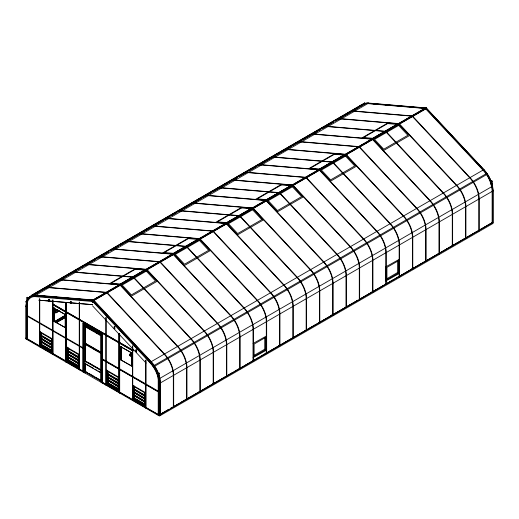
<?xml version="1.0" encoding="UTF-8"?>
<svg xmlns="http://www.w3.org/2000/svg" width="519" height="519" viewBox="0 0 519 519"><rect width="100%" height="100%" fill="white"/><g stroke="black" fill="none" stroke-linecap="round" stroke-linejoin="round"><path stroke-width="0.78" d="M92.512 305.821L146.092 363.073M40.923 335.923L41.423 335.397L52.16 341.593L51.842 342.54L40.923 335.923L51.653 342.118M41.105 336.338L41.423 335.397M40.923 338.894L41.423 338.375L52.16 344.571L51.842 345.511L40.923 338.894L51.653 345.096M51.842 348.483L40.923 341.872L41.423 341.346L52.16 347.542L51.842 348.483L52.341 347.964M51.842 351.46L40.923 344.843L41.423 344.318L52.16 350.52L51.842 351.46L52.341 350.935M41.105 345.258L41.423 344.318M67.483 351.259L67.983 350.734L78.719 356.929L78.401 357.87L67.483 351.259L78.22 357.455M67.483 354.23L67.983 353.705L78.719 359.907L78.401 360.848L67.483 354.23L78.22 360.433M67.665 354.646L67.983 353.705M67.483 357.208L67.983 356.683L78.719 362.878L78.401 363.819L67.483 357.208L78.22 363.404M67.665 357.623L67.983 356.683M67.483 360.18L67.983 359.654L78.719 365.85L78.401 366.797L67.483 360.18L78.22 366.375M118.261 380.888L107.342 374.27L107.848 373.745L117.91 379.558M107.524 374.686L107.848 373.745M118.261 383.859L107.342 377.248L107.848 376.723L117.91 382.529M118.261 386.837L107.342 380.219L107.848 379.694L117.91 385.507M118.261 389.808L107.342 383.191L107.848 382.665L117.91 388.478M107.524 383.612L107.848 382.665M133.902 389.607L134.408 389.081L145.145 395.277L144.82 396.224L133.902 389.607L144.639 395.802M133.902 392.578L134.408 392.059L145.145 398.255L144.82 399.195L133.902 392.578L144.639 398.78M134.09 393L134.408 392.059M133.902 395.556L134.408 395.03L145.145 401.226L144.82 402.167L133.902 395.556L144.639 401.751M134.09 395.971L134.408 395.03M133.902 398.527L134.408 398.002L145.145 404.204L144.82 405.144L133.902 398.527L144.639 404.729M26.871 339.471L26.871 297.653L27.63 297.212L27.974 299.022M26.871 297.653L27.974 297.413M35.227 294.241L31.717 296.349L31.172 296.031L31.172 295.564L364.747 102.976L365.292 103.677L360.374 106.596M31.172 295.564L364.818 103.015M31.172 296.031L364.818 103.404L365.292 103.677L335.092 121.115L342.819 116.73M36.628 293.43L80.173 268.291M81.574 267.48L86.491 264.645M87.899 263.834L96.326 258.968M97.728 258.157L108.964 251.67M110.365 250.859L118.793 245.993M120.2 245.182L153.909 225.72M155.311 224.909L163.738 220.043M165.146 219.232L170.063 216.397M171.465 215.586L176.382 212.745M177.783 211.934L237.481 177.472M238.883 176.661L247.31 171.795M248.718 170.985L259.954 164.497M261.355 163.686L304.9 138.547M306.301 137.736L311.218 134.901M312.62 134.09L321.047 129.225M322.455 128.414L333.691 121.926L325.264 126.87M33.119 295.538L35.227 294.318M36.628 293.507L50.674 285.398M52.082 284.587L60.509 279.722M61.91 278.911L66.828 276.076M68.236 275.265L70.337 274.045M71.745 273.234L73.147 272.423M74.554 271.612L76.663 270.399M78.064 269.588L80.173 268.368M81.574 267.557L82.982 266.747M84.383 265.936L86.491 264.722M87.899 263.912L89.3 263.101M90.702 262.29L92.81 261.07M94.218 260.259L95.619 259.448M97.728 258.235L99.129 257.424M100.537 256.613L108.964 251.747M110.365 250.937L118.092 246.473M120.2 245.26L127.927 240.797M129.328 239.986L134.246 237.151M135.647 236.34L140.565 233.505M141.972 232.694L144.074 231.474M145.482 230.663L150.4 227.828M151.801 227.017L153.909 225.797M155.311 224.987L156.719 224.176M158.12 223.365L160.228 222.151M161.636 221.341L163.037 220.53M165.146 219.31L166.547 218.499M167.955 217.688L170.063 216.475M171.465 215.664L172.872 214.853M174.274 214.042L176.382 212.822M177.783 212.012L182.701 209.176M184.109 208.366L201.664 198.226M203.065 197.415L207.983 194.58M209.391 193.769L211.493 192.549M212.9 191.738L217.818 188.903M219.219 188.092L224.137 185.251M225.538 184.44L227.646 183.226M229.054 182.416L230.455 181.605M231.863 180.794L233.965 179.574M235.373 178.763L237.481 177.55M238.883 176.739L240.291 175.928M241.692 175.117L246.609 172.276M248.718 171.062L250.119 170.251M251.527 169.441L256.438 166.599M257.846 165.788L259.954 164.575M261.355 163.764L275.401 155.655M276.809 154.844L285.236 149.978M286.637 149.167L291.555 146.332M292.956 145.521L295.064 144.301M296.472 143.491L297.874 142.68M299.281 141.869L301.383 140.655M302.791 139.845L307.709 137.003M309.11 136.192L311.218 134.979M312.62 134.168L314.027 133.357M315.429 132.546L317.537 131.326M318.945 130.516L320.346 129.705M322.455 128.491L323.856 127.68M344.227 115.919L352.654 111.053M354.055 110.242L358.973 107.407M491.967 222.813L493.05 223.436L159.469 416.024L25.963 338.946L25.963 306.385A21.305 12.3 60 0 1 35.117 295.668L368.691 103.08L426.294 107.965L483.896 169.596A21.305 12.3 60 0 1 491.305 181.741M26.495 302.343L25.95 301.636L27.423 300.864M25.95 302.103L27.423 301.254M25.963 306.385L26.307 306.184M83.935 348.307L27.04 315.461L27.04 316.084L27.105 315.5M52.458 303.836L133.046 350.286L132.974 350.948L52.458 304.465L52.458 303.836L133.046 350.286M65.381 314.579L53.846 308.169L65.381 314.579L65.381 327.645L53.846 321.235L65.381 327.645M66.555 362.262L65.744 361.912L65.842 302.772L66.555 303.18L66.555 362.379M59.315 310.933L55.805 312.957L54.722 312.328L54.722 311.076L57.531 309.454M54.722 311.076L57.635 309.519M54.722 312.328L58.336 310.245M54.826 311.141L54.826 312.269L55.805 312.84L59.315 310.81M54.755 321.378L65.29 315.299M26.307 338.116L25.963 338.317L40.261 346.575M54.755 321.696L65.991 315.208M54.819 321.735L65.355 315.649M55.455 321.916L65.991 315.831M426.702 108.205L93.122 300.793L92.311 300.319L92.311 302.201L93.122 302.668L92.414 302.142L92.414 300.501L425.989 107.907L426.702 108.205L425.885 107.731L92.311 300.319L35.461 295.473A21.305 12.3 60 0 0 31.724 295.953M146.034 269.659L120.278 284.529L109.567 283.621L135.323 268.751L145.268 269.595M27.066 338.557L26.722 338.758L26.722 306.826A20.235 11.684 60 0 1 35.415 296.647L92.719 301.507L150.017 362.813A20.235 11.684 60 0 1 158.71 383.035L158.71 414.96M35.117 295.668L92.719 300.559L426.294 107.965M92.414 300.501L93.122 300.91L426.702 108.322M40.261 331.868L52.185 338.751L52.185 353.699L40.261 346.809L40.476 331.745M56.539 322.461L65.666 317.193M56.539 322.539L65.666 317.271M27.974 339.231L27.215 339.666L27.215 297.848M40.514 346.471L39.755 346.906L39.755 298.899L39.412 298.697L39.412 346.705M40.8 346.497L51.647 352.758L51.647 339.069L40.8 332.809L40.8 346.497L41.617 346.024L41.617 333.14M83.806 372.22L82.988 371.87L83.092 323.48L83.806 323.888L83.806 372.337M83.501 323.875L102.139 334.638L83.501 323.875L83.501 324.699L102.139 335.462M83.942 372.415L83.942 324.719L84.753 324.252M52.406 353.335L67.035 361.782L53.1 353.737M53.801 354.14L53.042 354.574L53.042 300.008L52.691 299.807L52.691 354.373M66.821 347.205L78.752 354.088L78.752 369.028L66.821 362.145L67.035 347.075M85.324 326.425L85.324 343.435L86.939 344.123M102.444 383.1L102.444 334.651L101.73 334.236L101.627 382.626L102.444 382.983M102.249 334.405L102.035 382.237L106.68 384.923M83.87 348.891L27.04 316.084M67.366 361.834L78.207 368.094L78.207 354.399L67.366 348.139L67.366 361.834L68.177 361.36M119.688 392.941L118.877 392.585L118.981 333.445L119.688 333.853L119.688 393.058M85.324 344.071L85.324 361.081L86.939 361.769M80.017 369.275L79.258 369.716L79.258 302.019L79.608 302.22L79.608 369.917L80.367 369.476M120.265 346.51L131.8 352.92L131.586 366.116L120.265 359.583L120.265 346.51L131.8 352.92M101.633 358.447L158.457 391.255L158.392 391.923L101.562 359.109M83.397 371.481L78.752 368.795L83.397 371.481L83.397 323.772L87.756 326.036M85.836 371.319L85.025 371.792L100.407 380.674M120.265 359.583L131.8 365.992M132.118 355.392L130.71 356.203L129.627 355.58L129.627 354.328L132.436 352.706M129.627 354.328L131.832 353.167M129.627 355.58L132.436 353.958M129.731 354.386L129.731 355.515L130.71 356.086L132.118 355.275M106.68 370.216L118.611 377.105L118.611 392.046L106.68 385.156L106.901 370.092M102.035 382.237L106.233 384.41M106.933 384.813L106.174 385.254L106.174 317.563L105.824 317.362L105.824 385.053M107.225 384.845L118.066 391.105L118.066 377.417L107.225 371.156L107.225 384.845L108.036 384.378L108.036 371.494M92.719 300.559L150.315 362.184L483.896 169.596M486.751 173.411L153.176 366.005L153.176 366.472L153.721 366.784L487.296 174.196M118.825 391.683L133.247 400.259M133.247 385.552L145.171 392.435L145.171 407.383L133.247 400.493L133.461 385.429M158.976 414.863L158.217 415.297L158.217 373.479L158.976 373.044L159.32 373.245L159.32 377.261M491.032 184.543L491.032 181.332L491.791 180.891L492.142 181.092L492.142 185.114M158.217 373.479L159.32 373.245M491.032 181.332L492.142 181.092M158.464 378.143L158.937 378.883L492.518 186.217L492.044 185.945M158.957 376.956A21.305 12.3 60 0 1 159.82 383.269L159.82 415.2L159.469 415.401L159.469 383.47L493.05 190.882A21.305 12.3 60 0 0 491.921 183.629M133.149 399.954L132.39 400.389L132.39 345.823L132.741 346.017L132.741 400.59L133.5 400.155L120.22 392.487M133.785 400.181L144.632 406.442L144.632 392.753L133.785 386.493L133.785 400.181L134.603 399.708L134.603 386.019M253.084 357.63L266.416 350.182L266.416 336.027L253.084 343.474M385.896 266.798L399.221 259.351L399.221 273.507L385.896 280.954M146.436 407.623L145.677 408.057L145.677 360.05L146.021 360.251L146.021 408.258L146.78 407.824M253.921 355.45L264.729 349.216L265.598 349.715L265.598 337.434L254.115 344.065L254.115 356.345L265.598 349.715M386.733 278.774L397.541 272.54L398.404 273.039L398.404 260.759L386.921 267.389L386.921 279.67L398.404 273.039M168.993 409.277L158.386 415.401L158.386 414.772M170.329 408.505L172.503 407.253M173.839 406.481L175.312 405.631M176.648 404.859L220.257 379.681M221.594 378.909L225.875 376.437M227.277 375.626L232.895 372.383M234.231 371.61L239.214 368.737M240.557 367.965L242.73 366.706M244.066 365.934L258.877 357.383M260.22 356.611L293.923 337.149M295.33 336.338L305.866 330.253M307.968 329.04L316.467 324.135M317.803 323.363L345.258 307.508M346.595 306.735L357.902 300.209M359.239 299.444L371.241 292.508M371.876 292.145L381.076 286.832M381.712 286.469L383.885 285.21M385.922 284.036L400.039 275.887M401.375 275.115L438.659 253.583M439.295 253.22L444.984 249.937M446.321 249.165L457.622 242.639M458.958 241.867L464.648 238.584M465.984 237.812L467.457 236.962M468.793 236.19L492.031 222.768M159.956 414.558L169.09 409.283M170.492 408.472L178.919 403.607M180.327 402.796L225.973 376.444M227.374 375.633L239.317 368.737M240.719 367.926L252.656 361.036M254.063 360.225L320.074 322.111M321.482 321.3L358 300.216M359.401 299.405L371.338 292.515M372.746 291.704L384.683 284.814M386.091 284.003L393.811 279.54M395.219 278.729L438.756 253.59M440.164 252.779L464.745 238.591M466.146 237.78L477.383 231.292M478.79 230.481L492.129 222.774M159.32 415.064L158.561 415.498L158.561 373.68M491.383 223.352L492.142 222.911M159.469 415.083L492.836 222.372M185.854 399.293L186.957 399.533L186.957 367.601A21.305 12.3 60 0 0 177.803 346.316L120.2 284.691L62.604 279.799A21.305 12.3 60 0 0 58.861 280.286M199.134 391.624L200.243 391.864L200.243 359.933A21.305 12.3 60 0 0 191.089 338.641L133.487 277.016L75.884 272.131A21.305 12.3 60 0 0 72.147 272.618M213.523 384.19L212.42 383.956L213.523 384.19L213.523 352.265A21.305 12.3 60 0 0 204.369 330.973L146.767 269.348L89.171 264.463A21.305 12.3 60 0 0 85.427 264.95M252.266 360.945L253.376 361.185L253.376 329.254A21.305 12.3 60 0 0 244.222 307.968L186.619 246.343M265.553 353.277L266.662 353.517L266.662 321.585A21.305 12.3 60 0 0 257.502 300.3L199.906 238.675L142.303 233.79A21.305 12.3 60 0 0 138.015 234.51M278.839 345.609L279.942 345.849L279.942 313.917A21.305 12.3 60 0 0 270.788 292.632L213.186 231.007L155.583 226.115A21.305 12.3 60 0 0 151.846 226.602M305.406 330.272L306.508 330.506L306.508 298.581A21.305 12.3 60 0 0 297.355 277.289L239.752 215.664L182.15 210.779A21.305 12.3 60 0 0 178.413 211.265M318.685 322.604L319.795 322.837L319.795 290.912A21.305 12.3 60 0 0 310.641 269.621L253.038 207.996M333.075 315.169L331.972 314.929L333.075 315.169L333.075 283.238A21.305 12.3 60 0 0 323.921 261.952L266.318 200.328L208.722 195.442A21.305 12.3 60 0 0 203.902 196.448M345.252 307.261L346.361 307.501L346.361 275.57A21.305 12.3 60 0 0 337.207 254.284L279.605 192.659L222.002 187.774A21.305 12.3 60 0 0 217.189 188.78M371.818 291.925L372.927 292.165L372.927 260.233A21.305 12.3 60 0 0 363.774 238.948L306.171 177.323L248.569 172.431A21.305 12.3 60 0 0 244.28 173.158M399.494 276.822L398.391 276.588L399.494 276.822L399.494 244.897A21.305 12.3 60 0 0 390.34 223.605L332.737 161.98L275.135 157.095A21.305 12.3 60 0 0 270.321 158.1M411.671 268.92L412.78 269.153L412.78 237.228A21.305 12.3 60 0 0 403.62 215.936L346.024 154.312L288.421 149.427A21.305 12.3 60 0 0 284.133 150.147M424.957 261.245L426.06 261.485L426.06 229.554A21.305 12.3 60 0 0 416.906 208.268L359.304 146.643L301.701 141.758A21.305 12.3 60 0 0 297.413 142.478M438.237 253.577L439.346 253.817L439.346 221.885A21.305 12.3 60 0 0 430.186 200.6L372.59 138.975L314.988 134.09A21.305 12.3 60 0 0 310.699 134.81M491.37 222.904L492.479 223.138L492.479 191.213A21.305 12.3 60 0 0 491.35 183.96M371.176 103.566L368.775 103.359A21 12.125 60 0 0 366.245 103.502M373.57 103.768L376.768 104.04M379.96 104.313L383.158 104.579M385.552 104.786L389.548 105.123M391.942 105.325L395.141 105.597M398.333 105.87L401.531 106.142M404.723 106.408L407.921 106.68M411.113 106.953L413.513 107.154M416.705 107.427L419.903 107.699M423.095 107.971L426.294 108.237M424.925 108.231L368.12 103.411A21.305 12.3 60 0 0 364.383 103.897M398.008 123.769L341.21 118.948A21.305 12.3 60 0 0 337.467 119.435M252.234 207.931L195.436 203.111A21.305 12.3 60 0 0 191.699 203.591M238.604 215.8L181.806 210.98A21.305 12.3 60 0 0 178.069 211.46M225.324 223.468L168.519 218.648A21.305 12.3 60 0 0 164.782 219.135M185.821 246.272L129.017 241.458A21.305 12.3 60 0 0 125.28 241.938M172.191 254.141L115.387 249.328A21.305 12.3 60 0 0 111.65 249.808M158.905 261.816L102.107 256.996A21.305 12.3 60 0 0 98.363 257.476M105.772 292.489L48.968 287.669A21.305 12.3 60 0 0 45.231 288.155M365.292 103.755L364.747 102.976M360.796 105.26L359.686 105.5L360.037 105.701M265.903 353.076L266.662 353.517M65.744 302.83L66.555 303.297M118.877 333.503L119.688 333.97M133.046 350.831L52.523 304.348L52.523 303.797M89.826 327.236L91.895 328.43M93.277 329.228L95.347 330.421M96.729 331.219L101.562 334.009M82.988 323.538L102.444 334.768M83.942 324.719L101.49 334.852L101.49 382.548M83.397 324.875L102.035 335.637M86.024 326.827L88.12 328.04M89.521 328.845L91.616 330.058M93.011 330.869L94.413 331.673M95.814 332.484L97.909 333.691M99.311 334.502L100.705 335.306M85.025 326.6L100.407 335.482M31.717 296.265L31.244 295.603M153.241 366.433L153.721 366.706M25.95 301.636L26.021 302.064M88.334 344.927L100.225 351.791M85.324 343.435L100.705 352.317M85.025 343.61L100.407 352.492M86.024 344.473L88.12 345.686M89.521 346.497L91.616 347.704M93.011 348.515L97.909 351.337M99.311 352.148L100.705 352.952M85.025 344.246L100.407 353.128M101.633 358.992L158.457 391.8M88.334 362.573L100.225 369.437M41.604 335.812L51.673 341.625M78.233 356.962L67.983 350.734M85.324 361.081L100.705 369.963M108.03 374.167L109.373 374.939M110.716 375.711L117.424 379.59M137.275 391.047L134.408 389.081M138.618 391.826L139.955 392.598M141.298 393.37L142.641 394.148M85.025 361.256L100.407 370.138M107.342 374.27L118.079 380.472M93.686 368.451L85.298 363.605L85.298 371.636L100.68 380.518M95.087 369.256L96.482 370.066M97.883 370.871L100.68 372.486M85.025 363.761L100.407 372.642M47.644 342.274L41.423 338.375M48.987 343.053L50.998 344.214M68.839 354.509L78.233 359.933M110.041 378.299L111.384 379.078M112.727 379.85L118.092 382.951M135.258 392.857L139.287 395.186M140.63 395.958L141.972 396.737M143.315 397.509L144.652 398.281M107.342 377.248L118.079 383.444M46.976 344.863L41.423 341.346M48.312 345.635L49.655 346.413M68.171 357.098L78.233 362.911M117.424 385.533L107.848 379.694M134.59 395.446L143.984 400.869M40.923 341.872L51.653 348.067M107.342 380.219L118.079 386.415M42.279 345.122L48.987 348.995M50.33 349.774L51.673 350.546M71.525 362.009L67.983 359.654M72.861 362.781L77.558 365.493M108.03 383.087L117.424 388.51M136.601 399.585L137.944 400.357M139.287 401.135L144.652 404.23M40.923 344.843L51.653 351.045M107.342 383.191L118.079 389.393M41.403 345.978L52.458 352.284M67.95 361.308L78.434 367.361M86.264 371.883L87.666 372.687M89.06 373.498L93.958 376.32M95.353 377.131L100.251 379.953M107.77 384.3L118.202 390.243M144.801 405.676L134.324 399.624L144.736 405.715M41.338 346.017L51.816 352.07M68.579 361.749L77.662 366.991M107.705 384.339L117.489 389.983M25.963 338.005L39.113 345.66M159.469 415.401L145.171 407.143L159.69 415.271L159.69 383.346A21.305 12.3 60 0 0 158.827 377.034M425.95 108.166L483.546 169.791A21.305 12.3 60 0 1 491.279 182.883M425.723 108.296L483.325 169.921A21.305 12.3 60 0 1 491.058 183.012M398.806 123.833L456.409 185.465A21.305 12.3 60 0 1 465.562 206.75L465.562 238.682L465.913 238.481L465.913 206.549A21.305 12.3 60 0 0 456.759 185.264L399.156 123.639L341.554 118.747A21.305 12.3 60 0 0 337.817 119.234M239.408 215.865L297.004 277.49A21.305 12.3 60 0 1 306.165 298.782L306.165 330.707M226.122 223.533L283.724 285.158A21.305 12.3 60 0 1 292.878 306.45L292.878 338.375L293.229 338.18L293.229 306.249A21.305 12.3 60 0 0 284.068 284.963L226.472 223.332L168.87 218.447A21.305 12.3 60 0 0 165.133 218.934M172.989 254.213L230.592 315.837A21.305 12.3 60 0 1 239.746 337.123L239.746 369.054L240.089 368.853L240.089 336.922A21.305 12.3 60 0 0 230.936 315.636L173.333 254.012L115.737 249.126A21.305 12.3 60 0 0 112 249.607M159.703 261.881L217.305 323.506A21.305 12.3 60 0 1 226.459 344.791L226.459 376.723L226.809 376.522L226.809 344.597A21.305 12.3 60 0 0 217.656 323.305L160.053 261.68L102.451 256.795A21.305 12.3 60 0 0 98.714 257.275M106.57 292.56L164.173 354.185A21.305 12.3 60 0 1 173.327 375.471L173.327 407.402L173.677 407.201L173.677 375.269A21.305 12.3 60 0 0 164.517 353.984L106.92 292.359L49.318 287.474A21.305 12.3 60 0 0 45.581 287.954M93.063 300.358L150.666 361.983A21.305 12.3 60 0 1 158.399 375.075M134.408 398.002L134.59 398.423M107.848 376.723L108.03 377.138M493.05 190.882L493.05 222.813L492.706 223.008L492.706 191.083A21.305 12.3 60 0 0 491.577 183.83M492.836 222.936L492.836 190.758A21 12.125 60 0 0 492.816 189.909M492.129 223.339L492.129 191.414A21.305 12.3 60 0 0 482.975 170.122L425.372 108.497L367.776 103.612A21.305 12.3 60 0 0 364.033 104.098M491.791 180.891L491.791 184.913M491.383 181.527L491.383 185.549M438.996 254.018L438.996 222.087A21.305 12.3 60 0 0 429.842 200.801L372.24 139.176L314.637 134.291A21.305 12.3 60 0 0 309.824 135.297M425.716 261.686L425.716 229.755A21.305 12.3 60 0 0 416.556 208.469L358.96 146.845L301.357 141.959A21.305 12.3 60 0 0 297.069 142.68M412.43 269.355L412.43 237.43A21.305 12.3 60 0 0 403.276 216.138L345.673 154.513L288.071 149.628A21.305 12.3 60 0 0 283.783 150.348M399.15 277.023L399.15 245.098A21.305 12.3 60 0 0 389.99 223.806L332.394 162.181L274.791 157.296A21.305 12.3 60 0 0 270.503 158.016M397.541 261.025L397.541 272.54M386.11 266.922L386.11 281.077M372.577 292.366L372.577 260.434A21.305 12.3 60 0 0 363.423 239.149L305.821 177.517L248.225 172.632A21.305 12.3 60 0 0 243.405 173.638M346.011 307.702L346.011 275.771A21.305 12.3 60 0 0 336.857 254.485L279.254 192.86L221.658 187.975A21.305 12.3 60 0 0 217.364 188.695M332.731 315.37L332.731 283.439A21.305 12.3 60 0 0 323.577 262.153L265.975 200.529L208.372 195.644A21.305 12.3 60 0 0 204.084 196.364M319.445 323.039L319.445 291.107A21.305 12.3 60 0 0 310.291 269.822L252.688 208.197L195.086 203.312A21.305 12.3 60 0 0 190.272 204.317M279.598 346.05L279.598 314.118A21.305 12.3 60 0 0 270.438 292.833L212.842 231.202L155.239 226.316A21.305 12.3 60 0 0 151.503 226.803M266.312 353.718L266.312 321.786A21.305 12.3 60 0 0 257.158 300.501L199.556 238.876L141.953 233.985A21.305 12.3 60 0 0 137.665 234.711M264.729 337.7L264.729 349.216M253.025 361.386L253.025 329.455A21.305 12.3 60 0 0 243.872 308.169L186.276 246.544L128.673 241.659A21.305 12.3 60 0 0 124.385 242.379M213.179 384.391L213.179 352.466A21.305 12.3 60 0 0 204.025 331.174L146.423 269.549L88.82 264.664A21.305 12.3 60 0 0 85.084 265.144M199.893 392.059L199.893 360.134A21.305 12.3 60 0 0 190.739 338.842L133.136 277.217L75.54 272.332A21.305 12.3 60 0 0 71.797 272.819M186.613 399.734L186.613 367.802A21.305 12.3 60 0 0 177.459 346.517L119.857 284.886L62.254 280.001A21.305 12.3 60 0 0 58.517 280.487M159.255 414.96L159.255 383.346A21 12.125 60 0 0 150.231 362.366L92.719 300.832L35.201 295.953A21 12.125 60 0 0 26.177 306.515M131.586 353.05L131.586 366.116M121.316 346.796L121.316 360.556M121.115 346.796L121.115 359.745M120.486 346.387L120.486 359.459M118.981 333.445L118.981 392.526M101.73 334.236L101.73 382.568M100.407 334.23L100.407 381.926M85.025 325.348L85.025 373.044M83.092 323.48L83.092 371.812M68.177 347.672L68.184 361.445M67.976 348.489L67.976 361.445M65.842 302.772L65.842 361.853M65.167 314.702L65.167 327.768M54.203 307.722L54.203 321.287M54.067 308.039L54.067 321.112M53.859 307.923L53.859 321.488M53.801 308.396L53.801 321.235M26.177 338.193L26.177 306.262A21.305 12.3 60 0 1 26.197 305.425M26.028 338.356L26.028 338.901M484.467 170.498A21 12.125 60 0 0 483.812 169.771L426.08 108.095L368.347 103.281A21.305 12.3 60 0 0 364.61 103.768M485.109 171.251A21 12.125 60 0 1 486.926 173.657M487.497 174.507A21 12.125 60 0 1 490.371 179.885M491.72 183.609A21 12.125 60 0 1 491.98 184.537M492.395 186.373A21 12.125 60 0 1 492.55 187.281M150.315 362.184A21.305 12.3 60 0 1 159.469 383.47M364.403 103.806A21.305 12.3 60 0 1 368.691 103.08M26.339 303.823A21.305 12.3 60 0 1 35.331 295.545L92.933 300.43L150.536 362.054A21.305 12.3 60 0 1 158.561 376.093M483.676 169.719A21.305 12.3 60 0 1 491.084 181.864M491.707 183.752A21.305 12.3 60 0 1 492.836 191.005M364.74 103.69A21.305 12.3 60 0 1 368.477 103.21M26.469 303.751A21.305 12.3 60 0 1 26.748 302.253M26.943 301.545A21.305 12.3 60 0 1 27.17 300.877M27.436 300.235A21.305 12.3 60 0 1 27.728 299.632M28.058 299.061A21.305 12.3 60 0 1 31.172 296.193M158.645 373.797A21.305 12.3 60 0 0 151.237 361.652L93.634 300.027L36.032 295.142A21.305 12.3 60 0 0 31.743 295.862M159.262 375.685A21.305 12.3 60 0 1 160.39 382.938L160.39 414.869L160.047 415.07L160.047 383.139A21.305 12.3 60 0 0 159.177 376.826M158.295 373.998A21.305 12.3 60 0 0 150.886 361.853L93.29 300.229L35.688 295.343A21.305 12.3 60 0 0 31.951 295.824M26.975 302.123A21.305 12.3 60 0 1 27.17 301.416M28.279 298.931A21.305 12.3 60 0 1 31.399 296.064M28.986 298.198A21.305 12.3 60 0 1 31.218 296.148M56.461 281.707A21.305 12.3 60 0 1 56.934 281.337M136.51 235.49A21.305 12.3 60 0 1 136.984 235.12M149.92 227.653A21.305 12.3 60 0 1 150.419 227.322M176.836 212.115A21.305 12.3 60 0 1 177.336 211.784M202.929 197.142A21.305 12.3 60 0 1 203.403 196.772M216.339 189.305A21.305 12.3 60 0 1 216.838 188.981M230.65 181.027A21.305 12.3 60 0 1 234.938 180.301L292.541 185.192L350.143 246.817A21.305 12.3 60 0 1 359.297 268.102L359.297 300.034L359.641 299.833L359.641 267.901A21.305 12.3 60 0 0 350.487 246.616L292.885 184.991L235.289 180.106A21.305 12.3 60 0 0 230.994 180.826M243.249 173.768A21.305 12.3 60 0 1 243.755 173.443M257.216 165.691A21.305 12.3 60 0 1 261.505 164.964L319.107 169.849L376.71 231.474A21.305 12.3 60 0 1 385.864 252.766L385.864 284.691L386.207 284.496L386.207 252.565A21.305 12.3 60 0 0 377.054 231.279L319.451 169.648L261.855 164.763A21.305 12.3 60 0 0 257.567 165.49M323.979 127.142A21.305 12.3 60 0 1 328.268 126.422L385.87 131.307L443.473 192.932A21.305 12.3 60 0 1 452.626 214.217L452.626 246.149L452.283 246.35L452.283 214.418A21.305 12.3 60 0 0 443.122 193.133L385.526 131.508L327.924 126.617A21.305 12.3 60 0 0 324.187 127.103M336.74 119.759A21.305 12.3 60 0 1 337.266 119.474M351.097 111.566A21.305 12.3 60 0 1 354.84 111.079L412.436 115.964L470.039 177.595A21.305 12.3 60 0 1 479.193 198.881L479.193 230.812L478.849 231.007L478.849 199.082A21.305 12.3 60 0 0 469.695 177.79L412.092 116.165L354.49 111.28A21.305 12.3 60 0 0 350.753 111.767M188.455 238.078L162.707 252.948L173.411 253.856L199.166 238.987L188.455 238.078M241.595 207.399L215.839 222.268L226.544 223.176L252.299 208.307L241.595 207.399M281.415 184.407L255.659 199.277L266.37 200.185L292.126 185.315L281.415 184.407M334.547 153.734L308.799 168.604L319.503 169.512L345.258 154.643L334.547 153.734M387.68 123.055L361.931 137.924L372.636 138.833L398.391 123.963L387.68 123.055M135.258 269.29L111.131 283.218L120.343 283.997L144.47 270.068L135.258 269.29M188.391 238.61L164.263 252.539L173.476 253.324L197.603 239.389L188.391 238.61M241.53 207.931L217.403 221.866L226.615 222.645L250.742 208.716L241.53 207.931M281.35 184.939L257.223 198.874L266.435 199.653L290.562 185.724L281.35 184.939M334.483 154.266L310.356 168.195L319.568 168.98L343.695 155.045L334.483 154.266M387.615 123.587L363.488 137.516L372.7 138.301L396.827 124.372L387.615 123.587M146.371 269.861L120.622 284.73L131.326 296.187L157.082 281.317L146.371 269.861M199.504 239.181L173.755 254.051L184.459 265.507L210.214 250.638L199.504 239.181M252.643 208.508L226.887 223.378L237.592 234.828L263.347 219.965L252.643 208.508M292.463 185.517L266.708 200.386L277.418 211.836L303.174 196.973L292.463 185.517M345.596 154.837L319.847 169.707L330.551 181.163L356.306 166.294L345.596 154.837M398.728 124.158L372.979 139.027L383.684 150.484L409.439 135.615L398.728 124.158M146.306 271.126L122.179 285.061L131.391 294.915L155.518 280.987L146.306 271.126M199.439 240.453L175.312 254.381L184.524 264.236L208.651 250.307L199.439 240.453M252.578 209.773L228.451 223.708L237.663 233.563L261.79 219.634L252.578 209.773M292.398 186.782L268.271 200.71L277.483 210.571L301.61 196.643L292.398 186.782M345.531 156.109L321.404 170.037L330.616 179.892L354.743 165.963L345.531 156.109M398.663 125.429L374.536 139.358L383.749 149.219L407.876 135.284L398.663 125.429M92.499 304.659L38.957 300.177L92.499 304.659M71.213 301.669L70.396 301.202L70.396 303.083L71.213 303.55L70.5 303.018L70.5 301.377L71.213 301.669M115.036 326.97L114.219 326.503L114.219 328.384L115.036 328.851L114.323 328.326L114.323 326.678L115.036 326.97M49.519 299.833L48.702 299.359L48.702 301.241L49.519 301.708L48.805 301.182L48.805 299.541L49.519 299.833M136.731 350.182L135.913 349.715L135.913 351.59L136.731 352.064L136.017 351.532L136.017 349.89L136.731 350.182"/></g></svg>
